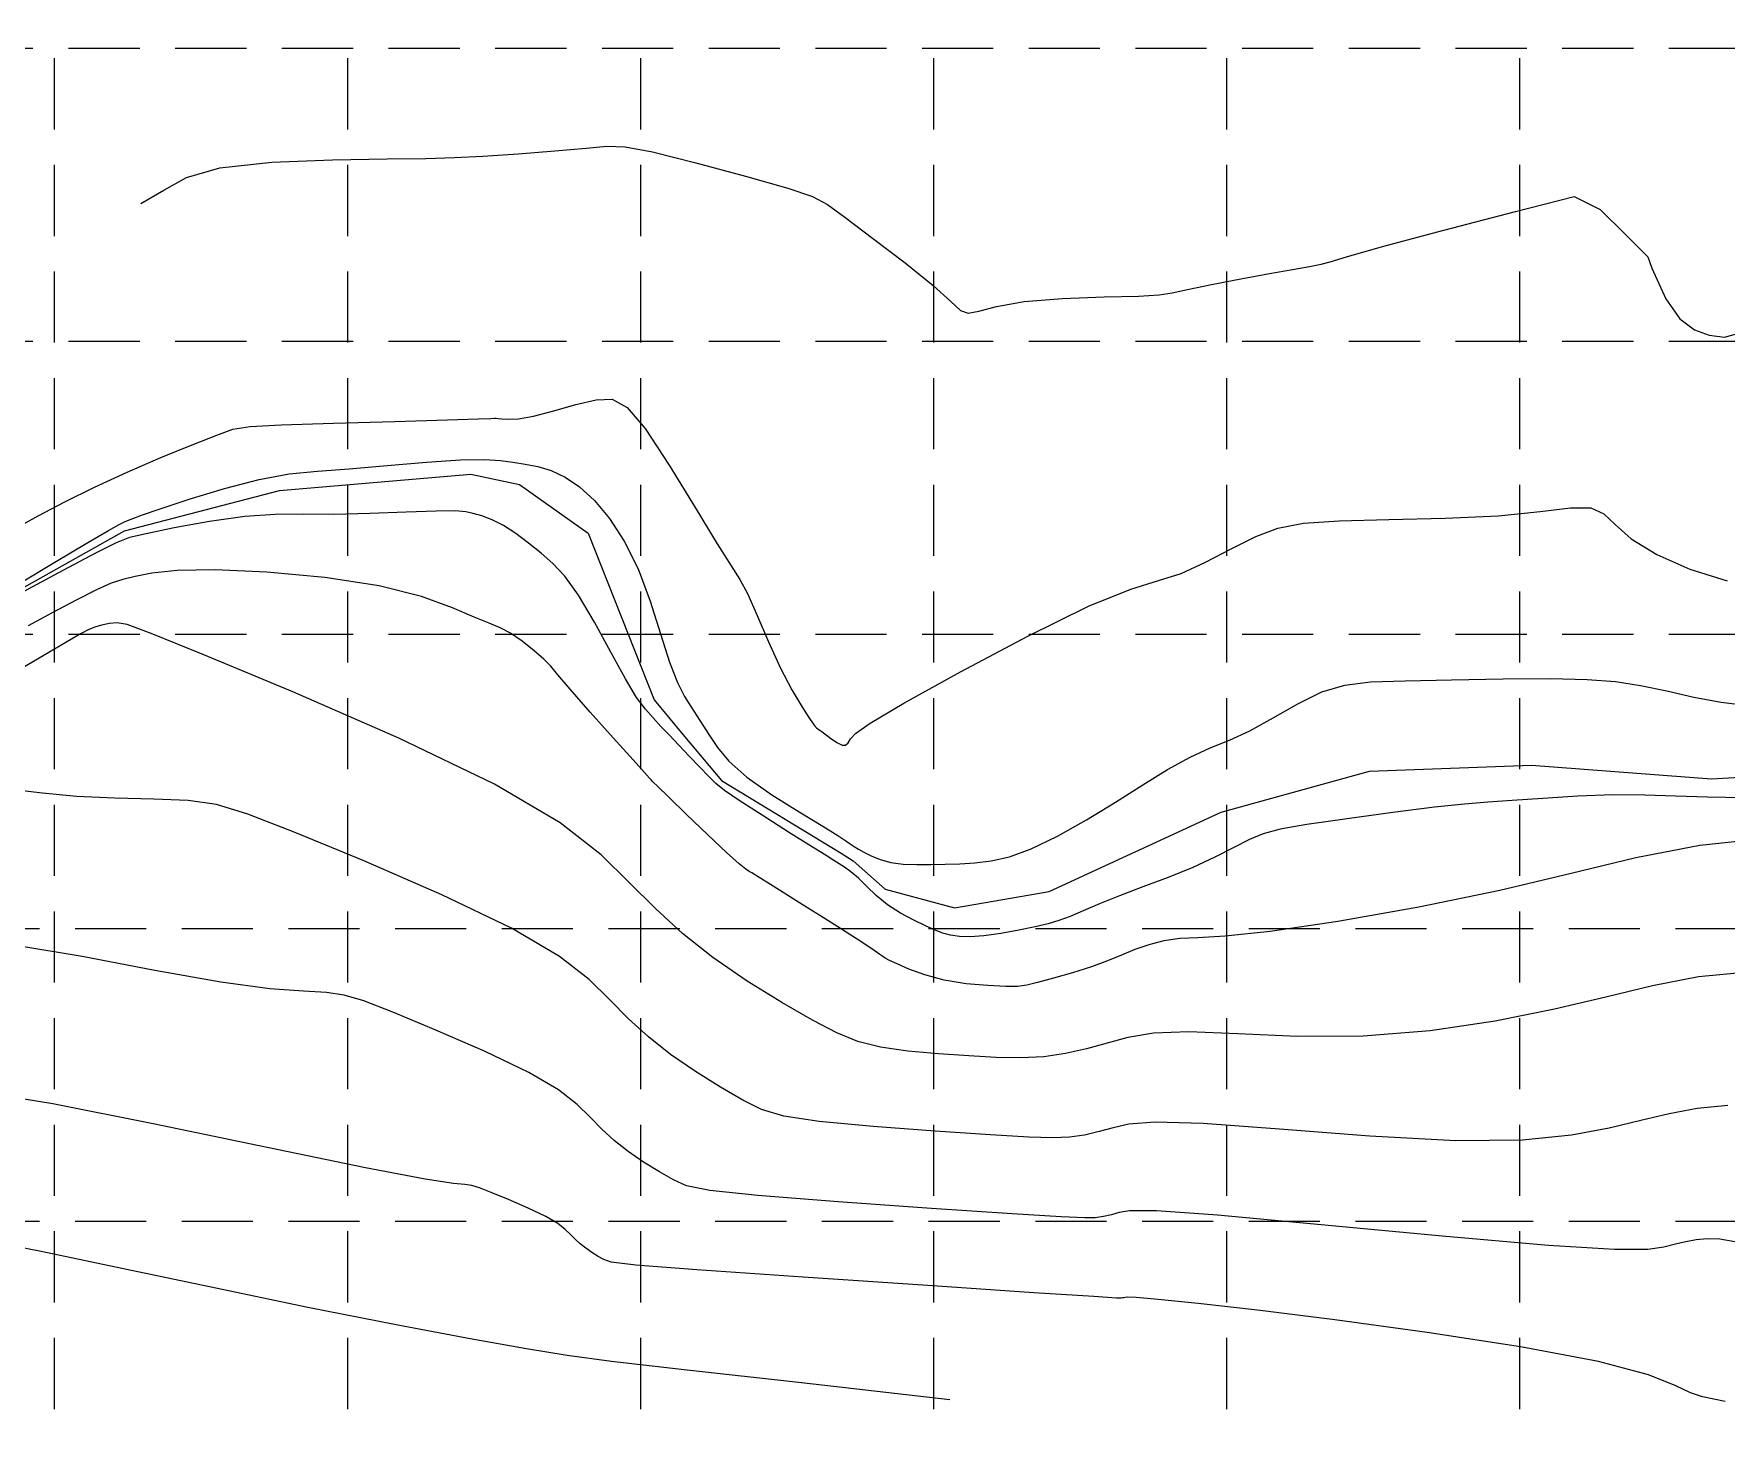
# Model space of a CAD drawing. Extents: x 3769 to 7071, y 3587 to 5652.
# Drawn here: x 5879.8 to 6177.2, y 3914.5 to 4158.8 of the extents above; entities that cross this region are included whole.
import ezdxf

# ---------------------------------------------------------------- set-up
doc = ezdxf.new("R2010")
doc.units = 0
doc.header["$LTSCALE"] = 100
doc.header["$MEASUREMENT"] = 0
doc.linetypes.add('HIDDEN', pattern=[0.375, 0.25, -0.125])
for name, color, linetype in [('EC', 43, 'CONTINUOUS'), ('GRID', 254, 'HIDDEN'), ('PC', 43, 'CONTINUOUS')]:
    doc.layers.add(name, color=color, linetype=linetype)

msp = doc.modelspace()

# ---------------------------------------------------------------- linework, layer by layer
at = {"layer": 'EC', "color": 44}
for p, q in [((5932.3, 4136.63, 698), (5941.93, 4136.77, 698)), ((5941.93, 4136.77, 698), (5948.74, 4136.86, 698)), ((5948.74, 4136.86, 698), (5953.78, 4137.02, 698)), ((5953.78, 4137.02, 698), (5958.76, 4137.28, 698)), ((5958.76, 4137.28, 698), (5964.92, 4137.69, 698)), ((5964.92, 4137.69, 698), (5971.41, 4138.18, 698)), ((5971.41, 4138.18, 698), (5976.87, 4138.67, 698)), ((5976.87, 4138.67, 698), (5980.5, 4139.02, 698)), ((5980.5, 4139.02, 698), (5983.73, 4138.92, 698)), ((5983.73, 4138.92, 698), (5988.54, 4138.01, 698)), ((5988.54, 4138.01, 698), (5996.17, 4136.11, 698)), ((5906.64, 4133.48, 698), (5912.53, 4135.22, 698)), ((5912.53, 4135.22, 698), (5921.67, 4136.21, 698)), ((5921.67, 4136.21, 698), (5932.3, 4136.63, 698)), ((5996.17, 4136.11, 698), (6004.91, 4133.75, 698)), ((5898.63, 4128.96, 698), (5902.7, 4131.27, 698)), ((5902.7, 4131.27, 698), (5906.64, 4133.48, 698)), ((6004.91, 4133.75, 698), (6012.31, 4131.62, 698)), ((6012.31, 4131.62, 698), (6016.66, 4130.17, 698)), ((6016.66, 4130.17, 698), (6019.31, 4128.76, 698)), ((6019.31, 4128.76, 698), (6022.33, 4126.51, 698)), ((6140.21, 4127.52, 698), (6150.53, 4130.19, 698)), ((6150.53, 4130.19, 698), (6155.1, 4127.89, 698)), ((6155.1, 4127.89, 698), (6159.57, 4123.44, 698)), ((6022.33, 4126.51, 698), (6027.2, 4122.85, 698)), ((6127.63, 4124.23, 698), (6140.21, 4127.52, 698)), ((6027.2, 4122.85, 698), (6032.93, 4118.5, 698)), ((6116.83, 4121.35, 698), (6127.63, 4124.23, 698)), ((6159.57, 4123.44, 698), (6163.49, 4119.53, 698)), ((6107.63, 4118.69, 698), (6110.53, 4119.57, 698)), ((6110.53, 4119.57, 698), (6116.83, 4121.35, 698)), ((6163.49, 4119.53, 698), (6164.19, 4117.54, 698)), ((5888.3, 3996.53, 702), (5876.65, 3998.46, 702)), ((5901.11, 3994.1, 702), (5888.3, 3996.53, 702)), ((5912.72, 3992.01, 702), (5901.11, 3994.1, 702)), ((5921.32, 3990.87, 702), (5912.72, 3992.01, 702)), ((5927.22, 3990.43, 702), (5921.32, 3990.87, 702)), ((5931.27, 3990.21, 702), (5927.22, 3990.43, 702)), ((5934.37, 3989.76, 702), (5931.27, 3990.21, 702)), ((5937.8, 3988.72, 702), (5934.37, 3989.76, 702)), ((5942.91, 3986.73, 702), (5937.8, 3988.72, 702)), ((5950.49, 3983.6, 702), (5942.91, 3986.73, 702)), ((5959.12, 3979.85, 702), (5950.49, 3983.6, 702)), ((5966.81, 3976.17, 702), (5959.12, 3979.85, 702)), ((5972.05, 3973.07, 702), (5966.81, 3976.17, 702)), ((5883.18, 3970.63, 704), (5871.9, 3972.44, 704)), ((5900.78, 3967.14, 704), (5883.18, 3970.63, 704)), ((5975.32, 3970.51, 702), (5972.05, 3973.07, 702)), ((5977.58, 3968.28, 702), (5975.32, 3970.51, 702)), ((5979.66, 3966.2, 702), (5977.58, 3968.28, 702)), ((5920.85, 3962.95, 704), (5900.78, 3967.14, 704)), ((5981.84, 3964.21, 702), (5979.66, 3966.2, 702)), ((5938.11, 3959.36, 704), (5920.85, 3962.95, 704)), ((5984.27, 3962.28, 702), (5981.84, 3964.21, 702)), ((5986.99, 3960.4, 702), (5984.27, 3962.28, 702)), ((5948.6, 3957.37, 704), (5938.11, 3959.36, 704)), ((5989.76, 3958.69, 702), (5986.99, 3960.4, 702)), ((5992.23, 3957.27, 702), (5989.76, 3958.69, 702)), ((5953.56, 3956.62, 704), (5948.6, 3957.37, 704)), ((5955.55, 3956.45, 704), (5953.56, 3956.62, 704)), ((5956.79, 3956.27, 704), (5955.55, 3956.45, 704)), ((5958.17, 3955.86, 704), (5956.79, 3956.27, 704)), ((5960.22, 3955.06, 704), (5958.17, 3955.86, 704)), ((5994.52, 3956.23, 702), (5992.23, 3957.27, 702)), ((5998.64, 3955.38, 702), (5994.52, 3956.23, 702)), ((6007.09, 3954.49, 702), (5998.64, 3955.38, 702)), ((5963.26, 3953.8, 704), (5960.22, 3955.06, 704)), ((5966.72, 3952.3, 704), (5963.26, 3953.8, 704)), ((6021.18, 3953.39, 702), (6007.09, 3954.49, 702)), ((6037.57, 3952.25, 702), (6021.18, 3953.39, 702)), ((5969.81, 3950.82, 704), (5966.72, 3952.3, 704)), ((5971.91, 3949.58, 704), (5969.81, 3950.82, 704)), ((5973.22, 3948.55, 704), (5971.91, 3949.58, 704)), ((6051.76, 3951.31, 702), (6037.57, 3952.25, 702)), ((6060.38, 3950.76, 702), (6051.76, 3951.31, 702)), ((6064.51, 3950.56, 702), (6060.38, 3950.76, 702)), ((6066.37, 3950.61, 702), (6064.51, 3950.56, 702)), ((6067.81, 3950.83, 702), (6066.37, 3950.61, 702)), ((6069.2, 3951.14, 702), (6067.81, 3950.83, 702)), ((6070.55, 3951.52, 702), (6069.2, 3951.14, 702)), ((6072.36, 3951.84, 702), (6070.55, 3951.52, 702)), ((6077.13, 3951.8, 702), (6072.36, 3951.84, 702)), ((6087.84, 3951.04, 702), (6077.13, 3951.8, 702)), ((6106.03, 3949.37, 702), (6087.84, 3951.04, 702)), ((5974.13, 3947.66, 704), (5973.22, 3948.55, 704)), ((5974.97, 3946.82, 704), (5974.13, 3947.66, 704)), ((5975.84, 3946.02, 704), (5974.97, 3946.82, 704)), ((6127.34, 3947.35, 702), (6106.03, 3949.37, 702)), ((6146, 3945.71, 702), (6127.34, 3947.35, 702)), ((6171.94, 3946.73, 702), (6170.13, 3946.38, 702)), ((6173.89, 3946.91, 702), (6171.94, 3946.73, 702)), ((6176.12, 3946.83, 702), (6173.89, 3946.91, 702)), ((6178.76, 3946.36, 702), (6176.12, 3946.83, 702)), ((5881.14, 3944.67, 706), (5873.51, 3946.13, 706)), ((5894.19, 3941.94, 706), (5881.14, 3944.67, 706)), ((5976.81, 3945.25, 704), (5975.84, 3946.02, 704)), ((5977.91, 3944.5, 704), (5976.81, 3945.25, 704)), ((5979.02, 3943.81, 704), (5977.91, 3944.5, 704)), ((5980.01, 3943.24, 704), (5979.02, 3943.81, 704)), ((6157.62, 3945, 702), (6146, 3945.71, 702)), ((6163.48, 3945.04, 702), (6157.62, 3945, 702)), ((6166.29, 3945.45, 702), (6163.48, 3945.04, 702)), ((6168.3, 3945.94, 702), (6166.29, 3945.45, 702)), ((6170.13, 3946.38, 702), (6168.3, 3945.94, 702)), ((5910.73, 3938.43, 706), (5894.19, 3941.94, 706)), ((5981.31, 3942.8, 704), (5980.01, 3943.24, 704)), ((5985.65, 3942.28, 704), (5981.31, 3942.8, 704)), ((5996.34, 3941.44, 704), (5985.65, 3942.28, 704)), ((6015.04, 3940.14, 704), (5996.34, 3941.44, 704)), ((5927.98, 3934.84, 706), (5910.73, 3938.43, 706)), ((6036.93, 3938.67, 704), (6015.04, 3940.14, 704)), ((6055.56, 3937.43, 704), (6036.93, 3938.67, 704)), ((5943.53, 3931.75, 706), (5927.98, 3934.84, 706)), ((6066.08, 3936.74, 704), (6055.56, 3937.43, 704)), ((6070.11, 3936.49, 704), (6066.08, 3936.74, 704)), ((6070.9, 3936.46, 704), (6070.11, 3936.49, 704)), ((6071.14, 3936.5, 704), (6070.9, 3936.46, 704)), ((6071.38, 3936.55, 704), (6071.14, 3936.5, 704)), ((6071.6, 3936.61, 704), (6071.38, 3936.55, 704)), ((6072.01, 3936.66, 704), (6071.6, 3936.61, 704)), ((6073.56, 3936.57, 704), (6072.01, 3936.66, 704)), ((6077.4, 3936.23, 704), (6073.56, 3936.57, 704)), ((6084.47, 3935.53, 704), (6077.4, 3936.23, 704)), ((6094.86, 3934.36, 704), (6084.47, 3935.53, 704)), ((5956.52, 3929.31, 706), (5943.53, 3931.75, 706)), ((6108.46, 3932.67, 704), (6094.86, 3934.36, 704)), ((6124.69, 3930.44, 704), (6108.46, 3932.67, 704)), ((5966.43, 3927.53, 706), (5956.52, 3929.31, 706)), ((6141.11, 3927.89, 704), (6124.69, 3930.44, 704)), ((5973.55, 3926.36, 706), (5966.43, 3927.53, 706)), ((5981.36, 3925.32, 706), (5973.55, 3926.36, 706)), ((6154.78, 3925.31, 704), (6141.11, 3927.89, 704)), ((5994.12, 3923.85, 706), (5981.36, 3925.32, 706)), ((6014.76, 3921.55, 706), (5994.12, 3923.85, 706)), ((6163.56, 3922.97, 704), (6154.78, 3925.31, 704)), ((6168.38, 3921.07, 704), (6163.56, 3922.97, 704)), ((6040.8, 3918.57, 706), (6014.76, 3921.55, 706)), ((6170.94, 3919.8, 704), (6168.38, 3921.07, 704)), ((6173.05, 3919.14, 704), (6170.94, 3919.8, 704)), ((6177.04, 3918.3, 704), (6173.05, 3919.14, 704))]:
    msp.add_line(p, q, dxfattribs=at)
at = {"layer": 'EC'}
for p, q in [((6032.93, 4118.5, 698), (6037.9, 4114.5, 698)), ((6091.95, 4115.69, 698), (6096.98, 4116.63, 698)), ((6096.98, 4116.63, 698), (6101.02, 4117.33, 698)), ((6101.02, 4117.33, 698), (6103.98, 4117.83, 698)), ((6103.98, 4117.83, 698), (6106.03, 4118.24, 698)), ((6106.03, 4118.24, 698), (6107.63, 4118.69, 698)), ((6164.19, 4117.54, 698), (6166.6, 4112.17, 698)), ((6037.9, 4114.5, 698), (6040.96, 4111.7, 698)), ((6077.58, 4112.87, 698), (6079.89, 4113.21, 698)), ((6079.89, 4113.21, 698), (6082.56, 4113.8, 698)), ((6082.56, 4113.8, 698), (6086.78, 4114.68, 698)), ((6086.78, 4114.68, 698), (6091.95, 4115.69, 698)), ((6040.96, 4111.7, 698), (6042.66, 4110.14, 698)), ((6042.66, 4110.14, 698), (6044.01, 4109.65, 698)), ((6044.01, 4109.65, 698), (6045.92, 4110.01, 698)), ((6045.92, 4110.01, 698), (6049.03, 4110.83, 698)), ((6049.03, 4110.83, 698), (6053.87, 4111.69, 698)), ((6053.87, 4111.69, 698), (6060.62, 4112.23, 698)), ((6060.62, 4112.23, 698), (6067.9, 4112.5, 698)), ((6067.9, 4112.5, 698), (6073.95, 4112.67, 698)), ((6073.95, 4112.67, 698), (6077.58, 4112.87, 698)), ((5960.8, 4026.85, 698), (5943.97, 4034.94, 698))]:
    msp.add_line(p, q, dxfattribs=at)
at = {"layer": 'EC', "color": 5}
for p, q in [((6166.6, 4112.17, 698), (6169.09, 4108.64, 698)), ((6169.09, 4108.64, 698), (6171.64, 4106.72, 698)), ((6171.64, 4106.72, 698), (6174.24, 4105.79, 698)), ((6174.24, 4105.79, 698), (6176.91, 4105.46, 698)), ((6176.91, 4105.46, 698), (6179.69, 4106.22, 698)), ((5967.66, 4091.52, 696), (5971.2, 4092.47, 696)), ((5971.2, 4092.47, 696), (5975.09, 4093.57, 696)), ((5975.09, 4093.57, 696), (5978.66, 4094.42, 696)), ((5978.66, 4094.42, 696), (5981.48, 4094.51, 696)), ((5981.48, 4094.51, 696), (5984.09, 4093.09, 696)), ((5984.09, 4093.09, 696), (5987.26, 4089.35, 696)), ((5911.98, 4088.23, 696), (5914.8, 4089.23, 696)), ((5914.8, 4089.23, 696), (5917.82, 4089.72, 696)), ((5917.82, 4089.72, 696), (5923.29, 4090, 696)), ((5923.29, 4090, 696), (5932.51, 4090.3, 696)), ((5932.51, 4090.3, 696), (5943.29, 4090.62, 696)), ((5943.29, 4090.62, 696), (5952.54, 4090.9, 696)), ((5952.54, 4090.9, 696), (5957.91, 4091.07, 696)), ((5957.91, 4091.07, 696), (5960.16, 4091.15, 696)), ((5960.16, 4091.15, 696), (5960.77, 4091.18, 696)), ((5960.77, 4091.18, 696), (5961.05, 4091.19, 696)), ((5961.05, 4091.19, 696), (5961.41, 4091.15, 696)), ((5961.41, 4091.15, 696), (5962.06, 4091.08, 696)), ((5962.06, 4091.08, 696), (5963.19, 4090.99, 696)), ((5963.19, 4090.99, 696), (5965, 4091.07, 696)), ((5965, 4091.07, 696), (5967.66, 4091.52, 696)), ((5987.26, 4089.35, 696), (5991.49, 4082.95, 696)), ((5902.15, 4084.25, 696), (5907.67, 4086.51, 696)), ((5907.67, 4086.51, 696), (5911.98, 4088.23, 696)), ((5896.21, 4081.69, 696), (5902.15, 4084.25, 696)), ((5941.9, 4082.85, 694), (5948.82, 4083.44, 694)), ((5948.82, 4083.44, 694), (5954.81, 4083.84, 694)), ((5954.81, 4083.84, 694), (5959.01, 4083.91, 694)), ((5959.01, 4083.91, 694), (5961.83, 4083.72, 694)), ((5961.83, 4083.72, 694), (5964.01, 4083.43, 694)), ((5964.01, 4083.43, 694), (5966.16, 4083.12, 694)), ((5890.51, 4079.07, 696), (5896.21, 4081.69, 696)), ((5913.31, 4078.83, 694), (5919.42, 4080.43, 694)), ((5919.42, 4080.43, 694), (5924.7, 4081.38, 694)), ((5923.01, 4078.46, 683.52), (5956.6, 4081.32, 683.52)), ((5923.01, 4078.46, 683.52), (5956.6, 4081.32, 683.52)), ((5924.7, 4081.38, 694), (5929.68, 4081.89, 694)), ((5929.68, 4081.89, 694), (5935.24, 4082.3, 694)), ((5935.24, 4082.3, 694), (5941.9, 4082.85, 694)), ((5956.6, 4081.32, 683.52), (5965.16, 4079.5, 683.52)), ((5956.6, 4081.32, 683.52), (5965.16, 4079.5, 683.52)), ((5966.16, 4083.12, 694), (5968.41, 4082.69, 694)), ((5968.41, 4082.69, 694), (5970.75, 4081.98, 694)), ((5970.75, 4081.98, 694), (5973.19, 4080.83, 694)), ((5973.19, 4080.83, 694), (5975.73, 4079.12, 694)), ((5991.49, 4082.95, 696), (5996.05, 4075.5, 696)), ((5885.28, 4076.49, 696), (5890.51, 4079.07, 696)), ((5895.79, 4071.39, 683.52), (5923.01, 4078.46, 683.52)), ((5895.79, 4071.39, 683.52), (5923.01, 4078.46, 683.52)), ((5907.14, 4076.94, 694), (5913.31, 4078.83, 694)), ((5965.16, 4079.5, 683.52), (5977.27, 4070.99, 683.52)), ((5965.16, 4079.5, 683.52), (5977.27, 4070.99, 683.52)), ((5975.73, 4079.12, 694), (5978.34, 4076.73, 694)), ((5880.59, 4074.03, 696), (5885.28, 4076.49, 696)), ((5898.75, 4074.12, 694), (5902.02, 4075.25, 694)), ((5902.02, 4075.25, 694), (5907.14, 4076.94, 694)), ((5927.17, 4074.29, 694), (5922.22, 4074.27, 694)), ((5932.56, 4074.26, 694), (5927.17, 4074.29, 694)), ((5938.88, 4074.41, 694), (5932.56, 4074.26, 694)), ((5945.27, 4074.66, 694), (5938.88, 4074.41, 694)), ((5950.55, 4074.85, 694), (5945.27, 4074.66, 694)), ((5953.86, 4074.87, 694), (5950.55, 4074.85, 694)), ((5955.73, 4074.72, 694), (5953.86, 4074.87, 694)), ((5957.06, 4074.43, 694), (5955.73, 4074.72, 694)), ((5958.57, 4074, 694), (5957.06, 4074.43, 694)), ((5978.34, 4076.73, 694), (5981, 4073.57, 694)), ((5996.05, 4075.5, 696), (5999.93, 4069.1, 696)), ((6137.2, 4074.02, 696), (6144.55, 4074.77, 696)), ((6144.55, 4074.77, 696), (6149.85, 4075.42, 696)), ((6149.85, 4075.42, 696), (6153.43, 4075.43, 696)), ((6153.43, 4075.43, 696), (6155.72, 4074.39, 696)), ((6155.72, 4074.39, 696), (6157.72, 4072.47, 696)), ((5866.95, 4055.2, 683.52), (5895.79, 4071.39, 683.52)), ((5866.95, 4055.2, 683.52), (5895.79, 4071.39, 683.52)), ((5876.47, 4071.74, 696), (5880.59, 4074.03, 696)), ((5889.32, 4069.34, 694), (5892.93, 4071.46, 694)), ((5892.93, 4071.46, 694), (5894.81, 4072.5, 694)), ((5894.81, 4072.5, 694), (5895.86, 4073, 694)), ((5895.86, 4073, 694), (5896.92, 4073.45, 694)), ((5896.92, 4073.45, 694), (5898.75, 4074.12, 694)), ((5904.52, 4071.88, 694), (5899.59, 4070.86, 694)), ((5910.7, 4073.02, 694), (5904.52, 4071.88, 694)), ((5916.89, 4073.91, 694), (5910.7, 4073.02, 694)), ((5922.22, 4074.27, 694), (5916.89, 4073.91, 694)), ((5960.35, 4073.34, 694), (5958.57, 4074, 694)), ((5962.36, 4072.33, 694), (5960.35, 4073.34, 694)), ((5964.53, 4070.9, 694), (5962.36, 4072.33, 694)), ((5981, 4073.57, 694), (5983.6, 4069.57, 694)), ((6094.55, 4070.41, 696), (6098.47, 4071.87, 696)), ((6098.47, 4071.87, 696), (6102.95, 4072.72, 696)), ((6102.95, 4072.72, 696), (6109.2, 4073.14, 696)), ((6109.2, 4073.14, 696), (6117.92, 4073.36, 696)), ((6117.92, 4073.36, 696), (6127.85, 4073.58, 696)), ((6127.85, 4073.58, 696), (6137.2, 4074.02, 696)), ((6157.72, 4072.47, 696), (6160.54, 4069.98, 696)), ((5883.53, 4065.88, 694), (5889.32, 4069.34, 694)), ((5894.3, 4069.3, 694), (5890.8, 4067.5, 694)), ((5896.62, 4070.18, 694), (5894.3, 4069.3, 694)), ((5899.59, 4070.86, 694), (5896.62, 4070.18, 694)), ((5966.77, 4069.2, 694), (5964.53, 4070.9, 694)), ((5968.96, 4067.43, 694), (5966.77, 4069.2, 694)), ((5977.27, 4070.99, 683.52), (5988.84, 4041.65, 683.52)), ((5977.27, 4070.99, 683.52), (5988.84, 4041.65, 683.52)), ((5983.6, 4069.57, 694), (5986.01, 4064.69, 694)), ((5999.93, 4069.1, 696), (6002.4, 4065.22, 696)), ((6090.25, 4068.24, 696), (6094.55, 4070.41, 696)), ((6160.54, 4069.98, 696), (6165.02, 4067.23, 696)), ((5876.93, 4061.91, 694), (5883.53, 4065.88, 694)), ((5890.8, 4067.5, 694), (5884.92, 4064.38, 694)), ((5971.03, 4065.65, 694), (5968.96, 4067.43, 694)), ((5973.16, 4063.4, 694), (5971.03, 4065.65, 694)), ((6081.44, 4063.89, 696), (6085.73, 4065.86, 696)), ((6085.73, 4065.86, 696), (6090.25, 4068.24, 696)), ((6165.02, 4067.23, 696), (6170.84, 4064.63, 696)), ((5884.92, 4064.38, 694), (5878.05, 4060.7, 694)), ((5895.46, 4062.85, 696), (5893.43, 4062.17, 696)), ((5897.61, 4063.36, 696), (5895.46, 4062.85, 696)), ((5900.58, 4063.94, 696), (5897.61, 4063.36, 696)), ((5905.04, 4064.42, 696), (5900.58, 4063.94, 696)), ((5911.68, 4064.55, 696), (5905.04, 4064.42, 696)), ((5920.78, 4064.14, 696), (5911.68, 4064.55, 696)), ((5930.98, 4063.18, 696), (5920.78, 4064.14, 696)), ((5940.51, 4061.71, 696), (5930.98, 4063.18, 696)), ((5975.55, 4060.06, 694), (5973.16, 4063.4, 694)), ((5986.01, 4064.69, 694), (5988.13, 4059.02, 694)), ((6002.4, 4065.22, 696), (6003.92, 4062.84, 696)), ((6003.92, 4062.84, 696), (6005.23, 4060.34, 696)), ((6072.58, 4061.12, 696), (6077.47, 4062.62, 696)), ((6077.47, 4062.62, 696), (6081.44, 4063.89, 696)), ((6170.84, 4064.63, 696), (6177.42, 4062.58, 696)), ((5890.85, 4061.03, 696), (5887.26, 4059.22, 696)), ((5893.43, 4062.17, 696), (5890.85, 4061.03, 696)), ((5947.97, 4059.83, 696), (5940.51, 4061.71, 696)), ((5953.4, 4057.87, 696), (5947.97, 4059.83, 696)), ((5978.33, 4055.32, 694), (5975.55, 4060.06, 694)), ((6005.23, 4060.34, 696), (6006.92, 4056.52, 696)), ((6065.19, 4058.12, 696), (6072.58, 4061.12, 696)), ((5883.04, 4056.98, 696), (5878.83, 4054.66, 696)), ((5887.26, 4059.22, 696), (5883.04, 4056.98, 696)), ((5957.21, 4056.22, 696), (5953.4, 4057.87, 696)), ((5988.13, 4059.02, 694), (5989.97, 4053.26, 694)), ((6006.92, 4056.52, 696), (6008.93, 4051.85, 696)), ((6054.48, 4052.87, 696), (6065.19, 4058.12, 696)), ((5889.48, 4054.03, 698), (5888.02, 4053.25, 698)), ((5890.54, 4054.46, 698), (5889.48, 4054.03, 698)), ((5891.74, 4054.82, 698), (5890.54, 4054.46, 698)), ((5893.1, 4055.1, 698), (5891.74, 4054.82, 698)), ((5894.49, 4055.2, 698), (5893.1, 4055.1, 698)), ((5896.23, 4054.89, 698), (5894.49, 4055.2, 698)), ((5900.44, 4053.34, 698), (5896.23, 4054.89, 698)), ((5959.84, 4055.15, 696), (5957.21, 4056.22, 696)), ((5961.8, 4054.35, 696), (5959.84, 4055.15, 696)), ((5963.61, 4053.39, 696), (5961.8, 4054.35, 696)), ((5981.2, 4050.03, 694), (5978.33, 4055.32, 694)), ((5885.48, 4051.77, 698), (5881.48, 4049.4, 698)), ((5888.02, 4053.25, 698), (5885.48, 4051.77, 698)), ((5909.7, 4049.58, 698), (5900.44, 4053.34, 698)), ((5965.67, 4051.97, 696), (5963.61, 4053.39, 696)), ((5967.75, 4050.31, 696), (5965.67, 4051.97, 696)), ((5989.97, 4053.26, 694), (5991.56, 4048.29, 694)), ((6008.93, 4051.85, 696), (6011.04, 4047.23, 696)), ((6042.65, 4046.61, 696), (6054.48, 4052.87, 696)), ((5881.48, 4049.4, 698), (5876.78, 4046.66, 698)), ((5925.37, 4043.05, 698), (5909.7, 4049.58, 698)), ((5969.48, 4048.79, 696), (5967.75, 4050.31, 696)), ((5970.66, 4047.56, 696), (5969.48, 4048.79, 696)), ((5971.91, 4046.06, 696), (5970.66, 4047.56, 696)), ((5983.78, 4045.33, 694), (5981.2, 4050.03, 694)), ((5991.56, 4048.29, 694), (5992.94, 4044.72, 694)), ((5974.06, 4043.52, 696), (5971.91, 4046.06, 696)), ((5985.76, 4042.09, 694), (5983.78, 4045.33, 694)), ((5992.94, 4044.72, 694), (5994.17, 4042.28, 694)), ((6011.04, 4047.23, 696), (6013.04, 4043.4, 696)), ((6032.69, 4041.07, 696), (6042.65, 4046.61, 696)), ((6110.19, 4044.27, 694), (6114.73, 4044.81, 694)), ((6114.73, 4044.81, 694), (6120.81, 4045.03, 694)), ((6120.81, 4045.03, 694), (6128.98, 4045.21, 694)), ((6128.98, 4045.21, 694), (6138.06, 4045.36, 694)), ((6138.06, 4045.36, 694), (6146.41, 4045.4, 694)), ((6146.41, 4045.4, 694), (6152.83, 4045.26, 694)), ((6152.83, 4045.26, 694), (6157.79, 4044.89, 694)), ((6157.79, 4044.89, 694), (6162.2, 4044.21, 694)), ((5943.97, 4034.94, 698), (5925.37, 4043.05, 698)), ((5977.58, 4039.52, 696), (5974.06, 4043.52, 696)), ((5987.31, 4040, 694), (5985.76, 4042.09, 694)), ((5988.84, 4041.65, 683.52), (5993.91, 4035.57, 683.52)), ((5988.84, 4041.65, 683.52), (5993.91, 4035.57, 683.52)), ((5994.17, 4042.28, 694), (5995.28, 4040.47, 694)), ((6013.04, 4043.4, 696), (6014.77, 4040.52, 696)), ((6101.97, 4040.99, 694), (6106.2, 4043.06, 694)), ((6106.2, 4043.06, 694), (6110.19, 4044.27, 694)), ((6162.2, 4044.21, 694), (6166.78, 4043.23, 694)), ((6166.78, 4043.23, 694), (6171.54, 4042.15, 694)), ((6171.54, 4042.15, 694), (6176.35, 4041.23, 694)), ((5981.65, 4034.96, 696), (5977.58, 4039.52, 696)), ((5988.66, 4038.48, 694), (5987.31, 4040, 694)), ((5995.28, 4040.47, 694), (5996.33, 4038.85, 694)), ((5996.33, 4038.85, 694), (5997.4, 4037.21, 694)), ((6014.77, 4040.52, 696), (6016.05, 4038.56, 696)), ((6026.8, 4037.58, 696), (6032.69, 4041.07, 696)), ((6097.64, 4038.51, 694), (6101.97, 4040.99, 694)), ((6176.35, 4041.23, 694), (6181.08, 4040.67, 694)), ((5990.04, 4037, 694), (5988.66, 4038.48, 694)), ((5991.52, 4035.43, 694), (5990.04, 4037, 694)), ((5997.4, 4037.21, 694), (5998.57, 4035.41, 694)), ((6016.05, 4038.56, 696), (6016.79, 4037.46, 696)), ((6016.79, 4037.46, 696), (6017.15, 4036.95, 696)), ((6017.15, 4036.95, 696), (6017.37, 4036.73, 696)), ((6017.37, 4036.73, 696), (6017.65, 4036.53, 696)), ((6017.65, 4036.53, 696), (6018.11, 4036.21, 696)), ((6018.11, 4036.21, 696), (6018.83, 4035.69, 696)), ((6018.83, 4035.69, 696), (6019.82, 4034.93, 696)), ((6023.36, 4034.82, 696), (6024.21, 4035.76, 696)), ((6024.21, 4035.76, 696), (6026.8, 4037.58, 696)), ((6089.93, 4034.57, 694), (6093.55, 4036.23, 694)), ((6093.55, 4036.23, 694), (6097.64, 4038.51, 694)), ((5985.13, 4031.1, 696), (5981.65, 4034.96, 696)), ((5993.18, 4033.68, 694), (5991.52, 4035.43, 694)), ((5995.02, 4031.75, 694), (5993.18, 4033.68, 694)), ((5993.91, 4035.57, 683.52), (6000.66, 4027.46, 683.52)), ((5993.91, 4035.57, 683.52), (6000.66, 4027.46, 683.52)), ((5998.57, 4035.41, 694), (5999.96, 4033.31, 694)), ((5999.96, 4033.31, 694), (6001.99, 4030.88, 694)), ((6019.82, 4034.93, 696), (6020.92, 4034.16, 696)), ((6020.92, 4034.16, 696), (6021.86, 4033.68, 696)), ((6021.86, 4033.68, 696), (6022.49, 4033.7, 696)), ((6022.49, 4033.7, 696), (6022.92, 4034.13, 696)), ((6022.92, 4034.13, 696), (6023.36, 4034.82, 696)), ((6083.02, 4031.61, 694), (6086.54, 4033.2, 694)), ((6086.54, 4033.2, 694), (6089.93, 4034.57, 694)), ((5987.15, 4028.87, 696), (5985.13, 4031.1, 696)), ((5996.85, 4029.83, 694), (5995.02, 4031.75, 694)), ((5998.43, 4028.19, 694), (5996.85, 4029.83, 694)), ((6001.99, 4030.88, 694), (6005.1, 4028.08, 694)), ((6079.08, 4029.41, 694), (6083.02, 4031.61, 694)), ((6114.56, 4029.1, 683.52), (6143.03, 4030.2, 683.52)), ((6114.56, 4029.1, 683.52), (6143.03, 4030.2, 683.52)), ((6143.03, 4030.2, 683.52), (6174.63, 4027.79, 683.52)), ((6143.03, 4030.2, 683.52), (6174.63, 4027.79, 683.52)), ((6174.63, 4027.79, 683.52), (6209.09, 4029.81, 683.52)), ((6174.63, 4027.79, 683.52), (6209.09, 4029.81, 683.52)), ((5972.32, 4020.05, 698), (5960.8, 4026.85, 698)), ((5988.01, 4027.91, 696), (5987.15, 4028.87, 696)), ((5988.31, 4027.59, 696), (5988.01, 4027.91, 696)), ((5988.63, 4027.27, 696), (5988.31, 4027.59, 696)), ((5989.48, 4026.43, 696), (5988.63, 4027.27, 696)), ((5999.68, 4026.96, 694), (5998.43, 4028.19, 694)), ((6001.2, 4025.73, 694), (5999.68, 4026.96, 694)), ((6000.66, 4027.46, 683.52), (6021.68, 4014.69, 683.52)), ((6000.66, 4027.46, 683.52), (6021.68, 4014.69, 683.52)), ((6005.1, 4028.08, 694), (6009.5, 4024.98, 694)), ((6074.7, 4026.7, 694), (6079.08, 4029.41, 694)), ((6088.46, 4021.89, 683.52), (6114.56, 4029.1, 683.52)), ((6088.46, 4021.89, 683.52), (6114.56, 4029.1, 683.52)), ((5991.35, 4024.6, 696), (5989.48, 4026.43, 696)), ((5994.52, 4021.53, 696), (5991.35, 4024.6, 696)), ((6003.76, 4023.97, 694), (6001.2, 4025.73, 694)), ((6007.82, 4021.36, 694), (6003.76, 4023.97, 694)), ((6009.5, 4024.98, 694), (6014.32, 4021.96, 694)), ((6069.9, 4023.67, 694), (6074.7, 4026.7, 694)), ((6139.6, 4023.94, 694), (6135.35, 4023.65, 694)), ((6145, 4024.32, 694), (6139.6, 4023.94, 694)), ((6151.16, 4024.71, 694), (6145, 4024.32, 694)), ((6157.32, 4024.95, 694), (6151.16, 4024.71, 694)), ((6162.93, 4024.92, 694), (6157.32, 4024.95, 694)), ((6168.3, 4024.73, 694), (6162.93, 4024.92, 694)), ((6173.96, 4024.54, 694), (6168.3, 4024.73, 694)), ((6180.26, 4024.45, 694), (6173.96, 4024.54, 694)), ((5998.25, 4017.95, 696), (5994.52, 4021.53, 696)), ((6012.47, 4018.41, 694), (6007.82, 4021.36, 694)), ((6014.32, 4021.96, 694), (6018.47, 4019.47, 694)), ((6058.25, 4007.94, 683.52), (6088.46, 4021.89, 683.52)), ((6058.25, 4007.94, 683.52), (6088.46, 4021.89, 683.52)), ((6064.8, 4020.57, 694), (6069.9, 4023.67, 694)), ((6110.6, 4020.77, 694), (6103.56, 4019.73, 694)), ((6118.67, 4021.86, 694), (6110.6, 4020.77, 694)), ((6125.98, 4022.77, 694), (6118.67, 4021.86, 694)), ((6131.26, 4023.32, 694), (6125.98, 4022.77, 694)), ((6135.35, 4023.65, 694), (6131.26, 4023.32, 694)), ((5979.51, 4014.43, 698), (5972.32, 4020.05, 698)), ((6001.58, 4014.81, 696), (5998.25, 4017.95, 696)), ((6016.51, 4015.87, 694), (6012.47, 4018.41, 694)), ((6018.47, 4019.47, 694), (6021.1, 4017.84, 694)), ((6021.1, 4017.84, 694), (6022.52, 4016.89, 694)), ((6059.73, 4017.72, 694), (6064.8, 4020.57, 694)), ((6095.87, 4018.13, 694), (6093.46, 4017.12, 694)), ((6098.87, 4018.91, 694), (6095.87, 4018.13, 694)), ((6103.56, 4019.73, 694), (6098.87, 4018.91, 694)), ((6003.77, 4012.86, 696), (6001.58, 4014.81, 696)), ((6019.05, 4014.28, 694), (6016.51, 4015.87, 694)), ((6022.52, 4016.89, 694), (6023.31, 4016.33, 694)), ((6023.31, 4016.33, 694), (6023.98, 4015.88, 694)), ((6023.98, 4015.88, 694), (6024.73, 4015.43, 694)), ((6024.73, 4015.43, 694), (6025.69, 4014.9, 694)), ((6025.69, 4014.9, 694), (6026.97, 4014.25, 694)), ((6051.27, 4014.07, 694), (6055.12, 4015.47, 694)), ((6055.12, 4015.47, 694), (6059.73, 4017.72, 694)), ((6090.69, 4015.7, 694), (6087.38, 4013.99, 694)), ((6093.46, 4017.12, 694), (6090.69, 4015.7, 694)), ((6172.6, 4016.06, 696), (6161.37, 4013.9, 696)), ((6184.42, 4017.34, 696), (6172.6, 4016.06, 696)), ((5984.48, 4009.52, 698), (5979.51, 4014.43, 698)), ((6004.96, 4011.9, 696), (6003.77, 4012.86, 696)), ((6005.55, 4011.5, 696), (6004.96, 4011.9, 696)), ((6020.43, 4013.42, 694), (6019.05, 4014.28, 694)), ((6021.33, 4012.85, 694), (6020.43, 4013.42, 694)), ((6022.29, 4012.24, 694), (6021.33, 4012.85, 694)), ((6021.68, 4014.69, 683.52), (6023.84, 4013.37, 683.52)), ((6021.68, 4014.69, 683.52), (6023.84, 4013.37, 683.52)), ((6023.43, 4011.42, 694), (6022.29, 4012.24, 694)), ((6023.84, 4013.37, 683.52), (6029.46, 4008.35, 683.52)), ((6023.84, 4013.37, 683.52), (6029.46, 4008.35, 683.52)), ((6026.97, 4014.25, 694), (6028.56, 4013.58, 694)), ((6028.56, 4013.58, 694), (6030.46, 4013.06, 694)), ((6030.46, 4013.06, 694), (6032.62, 4012.78, 694)), ((6032.62, 4012.78, 694), (6034.98, 4012.7, 694)), ((6034.98, 4012.7, 694), (6037.45, 4012.72, 694)), ((6037.45, 4012.72, 694), (6039.96, 4012.76, 694)), ((6039.96, 4012.76, 694), (6042.53, 4012.83, 694)), ((6042.53, 4012.83, 694), (6045.2, 4013, 694)), ((6045.2, 4013, 694), (6048.04, 4013.33, 694)), ((6048.04, 4013.33, 694), (6051.27, 4014.07, 694)), ((6083.52, 4012.18, 694), (6079.18, 4010.43, 694)), ((6087.38, 4013.99, 694), (6083.52, 4012.18, 694)), ((6161.37, 4013.9, 696), (6150, 4011.15, 696)), ((5989.06, 4004.96, 698), (5984.48, 4009.52, 698)), ((6006, 4011.22, 696), (6005.55, 4011.5, 696)), ((6007.1, 4010.53, 696), (6006, 4011.22, 696)), ((6009.73, 4008.89, 696), (6007.1, 4010.53, 696)), ((6014.36, 4006, 696), (6009.73, 4008.89, 696)), ((6024.73, 4010.31, 694), (6023.43, 4011.42, 694)), ((6026.19, 4008.87, 694), (6024.73, 4010.31, 694)), ((6027.88, 4007.24, 694), (6026.19, 4008.87, 694)), ((6079.18, 4010.43, 694), (6074.73, 4008.77, 694)), ((6150, 4011.15, 696), (6137.45, 4008.14, 696)), ((6019.82, 4002.57, 696), (6014.36, 4006, 696)), ((6029.85, 4005.62, 694), (6027.88, 4007.24, 694)), ((6029.46, 4008.35, 683.52), (6041.64, 4005.12, 683.52)), ((6029.46, 4008.35, 683.52), (6041.64, 4005.12, 683.52)), ((6041.64, 4005.12, 683.52), (6058.25, 4007.94, 683.52)), ((6041.64, 4005.12, 683.52), (6058.25, 4007.94, 683.52)), ((6070.59, 4007.23, 694), (6067.11, 4005.81, 694)), ((6074.73, 4008.77, 694), (6070.59, 4007.23, 694)), ((6137.45, 4008.14, 696), (6123.21, 4005.22, 696)), ((5993.85, 4000.59, 698), (5989.06, 4004.96, 698)), ((6032.12, 4004.17, 694), (6029.85, 4005.62, 694)), ((6034.45, 4002.94, 694), (6032.12, 4004.17, 694)), ((6036.55, 4001.94, 694), (6034.45, 4002.94, 694)), ((6061.93, 4003.58, 694), (6059.98, 4002.85, 694)), ((6064.26, 4004.57, 694), (6061.93, 4003.58, 694)), ((6067.11, 4005.81, 694), (6064.26, 4004.57, 694)), ((6123.21, 4005.22, 696), (6109, 4002.7, 696)), ((5999.17, 3996.35, 698), (5993.85, 4000.59, 698)), ((6024.53, 3999.58, 696), (6019.82, 4002.57, 696)), ((6038.21, 4001.18, 694), (6036.55, 4001.94, 694)), ((6039.59, 4000.64, 694), (6038.21, 4001.18, 694)), ((6040.94, 4000.27, 694), (6039.59, 4000.64, 694)), ((6042.48, 4000.04, 694), (6040.94, 4000.27, 694)), ((6044.38, 4000, 694), (6042.48, 4000.04, 694)), ((6046.79, 4000.18, 694), (6044.38, 4000, 694)), ((6049.75, 4000.61, 694), (6046.79, 4000.18, 694)), ((6052.91, 4001.18, 694), (6049.75, 4000.61, 694)), ((6055.78, 4001.76, 694), (6052.91, 4001.18, 694)), ((6058.06, 4002.29, 694), (6055.78, 4001.76, 694)), ((6059.98, 4002.85, 694), (6058.06, 4002.29, 694)), ((6089.2, 4000.09, 696), (6084.4, 3999.84, 696)), ((6097.11, 4000.93, 696), (6089.2, 4000.09, 696)), ((6109, 4002.7, 696), (6097.11, 4000.93, 696)), ((6027.29, 3997.76, 696), (6024.53, 3999.58, 696)), ((6028.51, 3996.89, 696), (6027.29, 3997.76, 696)), ((6073.3, 3997.74, 696), (6070.94, 3996.79, 696)), ((6075.79, 3998.6, 696), (6073.3, 3997.74, 696)), ((6078.43, 3999.29, 696), (6075.79, 3998.6, 696)), ((6081.23, 3999.7, 696), (6078.43, 3999.29, 696)), ((6084.4, 3999.84, 696), (6081.23, 3999.7, 696)), ((6005.17, 3992.22, 698), (5999.17, 3996.35, 698)), ((6029, 3996.52, 696), (6028.51, 3996.89, 696)), ((6029.46, 3996.24, 696), (6029, 3996.52, 696)), ((6030.22, 3995.86, 696), (6029.46, 3996.24, 696)), ((6031.54, 3995.25, 696), (6030.22, 3995.86, 696)), ((6033.61, 3994.33, 696), (6031.54, 3995.25, 696)), ((6036.39, 3993.3, 696), (6033.61, 3994.33, 696)), ((6065.68, 3994.74, 696), (6062.38, 3993.68, 696)), ((6068.49, 3995.78, 696), (6065.68, 3994.74, 696)), ((6070.94, 3996.79, 696), (6068.49, 3995.78, 696)), ((6011.26, 3988.44, 698), (6005.17, 3992.22, 698)), ((6039.8, 3992.38, 696), (6036.39, 3993.3, 696)), ((6043.68, 3991.76, 696), (6039.8, 3992.38, 696)), ((6047.49, 3991.42, 696), (6043.68, 3991.76, 696)), ((6050.63, 3991.28, 696), (6047.49, 3991.42, 696)), ((6052.72, 3991.29, 696), (6050.63, 3991.28, 696)), ((6054.32, 3991.5, 696), (6052.72, 3991.29, 696)), ((6056.23, 3991.96, 696), (6054.32, 3991.5, 696)), ((6059.04, 3992.72, 696), (6056.23, 3991.96, 696)), ((6062.38, 3993.68, 696), (6059.04, 3992.72, 696)), ((6164.29, 3991.39, 698), (6156.11, 3989.41, 698)), ((6172.38, 3992.95, 698), (6164.29, 3991.39, 698)), ((6181.11, 3993.79, 698), (6172.38, 3992.95, 698)), ((6016.67, 3985.33, 698), (6011.26, 3988.44, 698)), ((6156.11, 3989.41, 698), (6147.06, 3987.25, 698)), ((6020.94, 3983.09, 698), (6016.67, 3985.33, 698)), ((6136.63, 3985.16, 698), (6125.21, 3983.47, 698)), ((6147.06, 3987.25, 698), (6136.63, 3985.16, 698)), ((6024.62, 3981.59, 698), (6020.94, 3983.09, 698)), ((6072.1, 3982.3, 698), (6068.44, 3981.32, 698)), ((6076.59, 3983.04, 698), (6072.1, 3982.3, 698)), ((6082.82, 3983.3, 698), (6076.59, 3983.04, 698)), ((6091.43, 3982.96, 698), (6082.82, 3983.3, 698)), ((6101.89, 3982.5, 698), (6091.43, 3982.96, 698)), ((6113.41, 3982.52, 698), (6101.89, 3982.5, 698)), ((6125.21, 3983.47, 698), (6113.41, 3982.52, 698)), ((6028.59, 3980.6, 698), (6024.62, 3981.59, 698)), ((6033.44, 3979.91, 698), (6028.59, 3980.6, 698)), ((6038.83, 3979.42, 698), (6033.44, 3979.91, 698)), ((6044.16, 3979.06, 698), (6038.83, 3979.42, 698)), ((6061.14, 3979.48, 698), (6057.3, 3978.91, 698)), ((6064.84, 3980.33, 698), (6061.14, 3979.48, 698)), ((6068.44, 3981.32, 698), (6064.84, 3980.33, 698)), ((6048.97, 3978.8, 698), (6044.16, 3979.06, 698)), ((6053.29, 3978.71, 698), (6048.97, 3978.8, 698)), ((6057.3, 3978.91, 698), (6053.29, 3978.71, 698))]:
    msp.add_line(p, q, dxfattribs=at)
at = {"layer": 'GRID', "color": 252, "linetype": 'HIDDEN', "ltscale": 0.5}
for p, q in [((5883.43, 5598.22), (5883.43, 3795.49)), ((5934.93, 5598.22), (5934.93, 3795.49)), ((5986.43, 5598.22), (5986.43, 3795.49)), ((6037.93, 5598.22), (6037.93, 3795.49)), ((6089.43, 5598.22), (6089.43, 3795.49)), ((6140.93, 5598.22), (6140.93, 3795.49)), ((3823.43, 4156.22), (7016.43, 4156.22)), ((3823.43, 4104.72), (7016.43, 4104.72)), ((3823.43, 4053.22), (7016.43, 4053.22)), ((3824.58, 4001.49), (7017.58, 4001.49)), ((3824.58, 3949.99), (7017.58, 3949.99))]:
    msp.add_line(p, q, dxfattribs=at)
at = {"layer": 'PC', "color": 43}
for p, q in [((5881.36, 4025.26, 700), (5875.82, 4025.91, 700)), ((5887.32, 4024.66, 700), (5881.36, 4025.26, 700)), ((5894.04, 4024.38, 700), (5887.32, 4024.66, 700)), ((5900.89, 4024.23, 700), (5894.04, 4024.38, 700)), ((5906.98, 4023.96, 700), (5900.89, 4024.23, 700)), ((5911.94, 4023.25, 700), (5906.98, 4023.96, 700)), ((5917.42, 4021.58, 700), (5911.94, 4023.25, 700)), ((5925.59, 4018.39, 700), (5917.42, 4021.58, 700)), ((5937.72, 4013.4, 700), (5925.59, 4018.39, 700)), ((5977.41, 3992.47, 700), (5972.19, 3996.56, 700)), ((5981.03, 3988.9, 700), (5977.41, 3992.47, 700)), ((5984.36, 3985.58, 700), (5981.03, 3988.9, 700)), ((5987.85, 3982.4, 700), (5984.36, 3985.58, 700)), ((5991.72, 3979.31, 700), (5987.85, 3982.4, 700)), ((6177.5, 3970.35, 700), (6172.16, 3969.84, 700)), ((6076.86, 3967.42, 700), (6072.23, 3967.07, 700)), ((6085.33, 3967.17, 700), (6076.86, 3967.42, 700)), ((6162.21, 3967.68, 700), (6156.67, 3966.35, 700)), ((6167.21, 3968.89, 700), (6162.21, 3967.68, 700)), ((6172.16, 3969.84, 700), (6167.21, 3968.89, 700)), ((6038.2, 3965.84, 700), (6027.31, 3966.65, 700)), ((6047.96, 3965.19, 700), (6038.2, 3965.84, 700)), ((6054.67, 3964.78, 700), (6047.96, 3965.19, 700)), ((6058.9, 3964.63, 700), (6054.67, 3964.78, 700)), ((6061.84, 3964.76, 700), (6058.9, 3964.63, 700)), ((6064.47, 3965.15, 700), (6061.84, 3964.76, 700)), ((6067.02, 3965.74, 700), (6064.47, 3965.15, 700)), ((6069.49, 3966.42, 700), (6067.02, 3965.74, 700)), ((6072.23, 3967.07, 700), (6069.49, 3966.42, 700)), ((6098.73, 3966.17, 700), (6085.33, 3967.17, 700)), ((6114.62, 3964.93, 700), (6098.73, 3966.17, 700)), ((6129.7, 3964.11, 700), (6114.62, 3964.93, 700)), ((6150.06, 3965.1, 700), (6141.41, 3964.23, 700)), ((6156.67, 3966.35, 700), (6150.06, 3965.1, 700)), ((6141.41, 3964.23, 700), (6129.7, 3964.11, 700))]:
    msp.add_line(p, q, dxfattribs=at)
at = {"layer": 'PC', "color": 44}
for p, q in [((5951.52, 4007.41, 700), (5937.72, 4013.4, 700)), ((5963.8, 4001.51, 700), (5951.52, 4007.41, 700)), ((5972.19, 3996.56, 700), (5963.8, 4001.51, 700)), ((5996.08, 3976.31, 700), (5991.72, 3979.31, 700)), ((6000.51, 3973.56, 700), (5996.08, 3976.31, 700)), ((6004.45, 3971.3, 700), (6000.51, 3973.56, 700)), ((6007.73, 3969.66, 700), (6004.45, 3971.3, 700)), ((6011.63, 3968.49, 700), (6007.73, 3969.66, 700)), ((6017.84, 3967.55, 700), (6011.63, 3968.49, 700)), ((6027.31, 3966.65, 700), (6017.84, 3967.55, 700))]:
    msp.add_line(p, q, dxfattribs=at)

doc.saveas('drawing.dxf')
